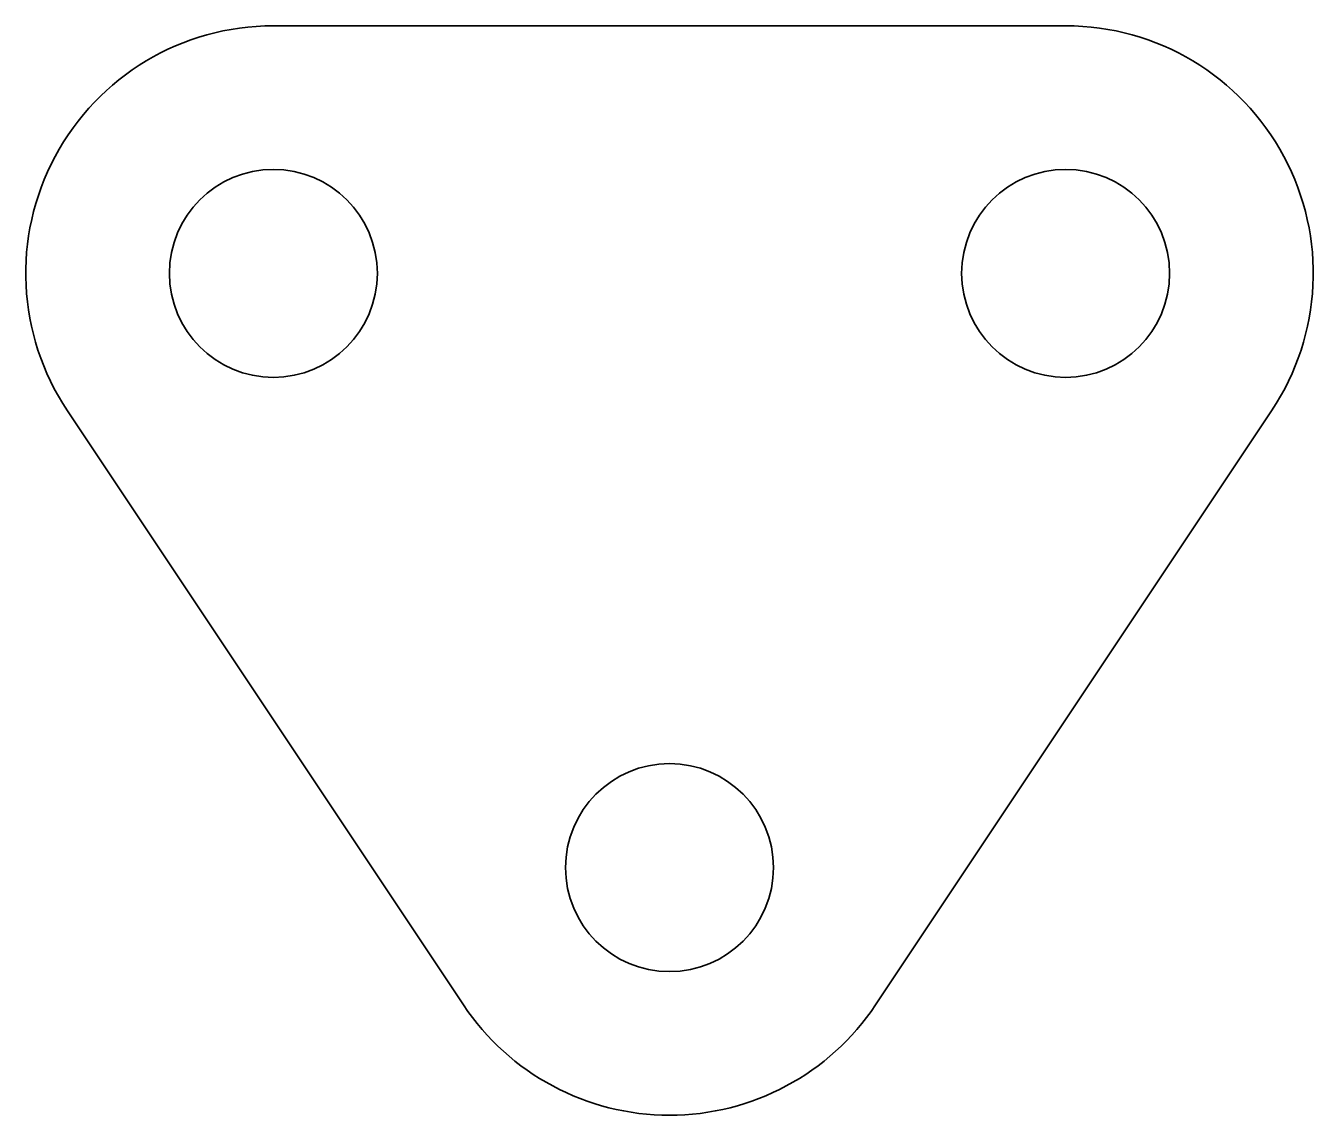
# Model space of a CAD drawing. Extents: x 91.5 to 117.5, y 164.6 to 186.6.
import ezdxf

# ---------------------------------------------------------------- set-up
doc = ezdxf.new("R2010")
doc.units = 0

msp = doc.modelspace()

# ---------------------------------------------------------------- linework, layer by layer
at = {"color": 7, "lineweight": 35, "ltscale": 0.4}
msp.add_line((112.450661, 186.593719), (96.450661, 186.593719), dxfattribs=at)
at = {"color": 7, "lineweight": 35, "ltscale": 0.360555}
for p, q in [((92.290405, 178.820221), (100.290405, 166.820221)), ((108.610916, 166.820221), (116.610916, 178.820221))]:
    msp.add_line(p, q, dxfattribs=at)
at = {"color": 7, "lineweight": 35}
for centre in [(96.450661, 181.593719), (112.450661, 181.593719), (104.450661, 169.593719)]:
    msp.add_circle(centre, 2.1, dxfattribs=at)
for centre, start, end in [((96.450661, 181.593719), 90.000003, 213.690067), ((112.450661, 181.593719), 326.309935, 90.000003), ((104.450661, 169.593719), 213.690067, 326.309935)]:
    msp.add_arc(centre, 5, start, end, dxfattribs=at)

doc.saveas('drawing.dxf')
